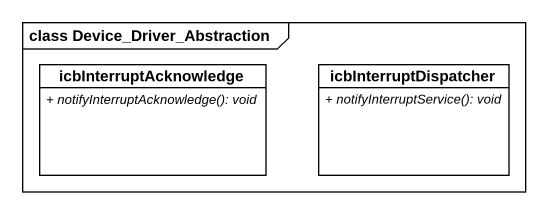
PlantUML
@startuml
mainframe class Device_Driver_Abstraction
hide circle
hide empty members
skinparam classAttributeIconSize 0
class icbInterruptAcknowledge {
  {abstract} + notifyInterruptAcknowledge(): void
}
class icbInterruptDispatcher {
  {abstract} + notifyInterruptService(): void
}
@enduml
